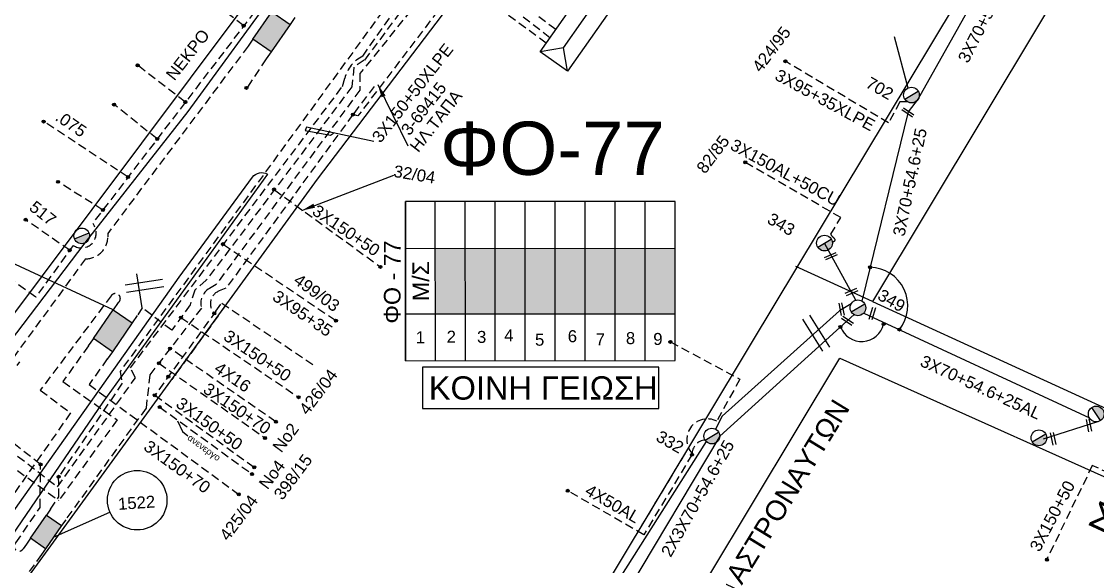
# Model space of a CAD drawing. Header units: millimetres. Extents: x 2999 to 5218, y 1863 to 2903.
# Drawn here: x 4488.2 to 4649.8, y 2544.1 to 2626 of the extents above; entities that cross this region are included whole.
import ezdxf
from ezdxf.enums import TextEntityAlignment as Align

# ---------------------------------------------------------------- set-up
doc = ezdxf.new("R2010")
doc.units = ezdxf.units.MM
doc.header["$LTSCALE"] = 0.5
doc.linetypes.add('DASHED', pattern=[19.05, 12.7, -6.35])
for name, color, linetype in [('Link Box 4 Διευθύνσεων', 7, 'Continuous'), ('Άγνωστα', 7, 'Continuous'), ('Ασφαλειοκιβώτια Χ.Τ 9 αναχωρήσεων', 7, 'Continuous'), ('Γυμνά εναέρια ΧΤ (3Φ)   4x50AL', 7, 'Continuous'), ('Επιγραφές - Σχήματα', 7, 'Continuous'), ('Καλώδια ΧΤ   3x150+50AL', 7, 'DASHED'), ('Καλώδια ΧΤ   3x150+70AL', 7, 'DASHED'), ('Καλώδια ΧΤ   3x150AL+50CU', 7, 'DASHED'), ('Καλώδια ΧΤ   3x150AL+50XLPE', 7, 'DASHED'), ('Καλώδια ΧΤ   3x95+35 CU', 7, 'DASHED'), ('Μηχανική τομή', 7, 'Continuous'), ('Στύλος ΦΜ', 7, 'Continuous'), ('Στύλος ΦΜ @ 1', 7, 'Continuous'), ('Συνδέσεις', 7, 'Continuous'), ('Συνεστραμμένα ΧΤ   3x70+54.6+25 AL', 7, 'SYN_LINE'), ('Τομή', 7, 'Continuous'), ('Υποσταθμός πόλεως', 7, 'Continuous'), ('Υπόβαθρο ΔΕΗ', 7, 'Continuous'), ('Υπόγεια καλώδια Παροχών ΧΤ   .075', 7, 'DASHED'), ('Υπόγεια καλώδια Παροχών ΧΤ   4x16AL', 7, 'DASHED'), ('Υπόγεια καλώδια Παροχών ΧΤ   4x6', 7, 'DASHED')]:
    doc.layers.add(name, color=color, linetype=linetype)
doc.styles.add('arial', font='ARIAL.TTF')
doc.styles.get("Standard").update_dxf_attribs({"font": 'ARIAL.TTF'})
doc.linetypes.add('SYN_LINE', pattern='A,0.5,-0.0001,["/\\/\\/\\/",Standard,S=0.1,R=0,X=0,Y=-0.05],-0.25', length=0.7501)
doc.dimstyles.new('ISO-25', dxfattribs={"dimtxt": 2.5, "dimasz": 2.5, "dimexe": 1.25, "dimexo": 0.625, "dimtad": 1, "dimtxsty": 'Standard', "dimcen": 2.5, "dimadec": 0, "dimazin": 0, "dimtfac": 1, "dimtmove": 0, "dimatfit": 3, "dimfxl": 1, "dimarcsym": 0})

# ---------------------------------------------------------------- blocks, each defined once
blk = doc.blocks.new('ΑΣΦΑΛΕΙΟΚΙΒΩΤΙΟ ΥΠΟΣΤΑΘΜΟΥ 9 ΑΝΑΧΩΡΗΣΕΩΝ')
at = {"layer": 'Ασφαλειοκιβώτια Χ.Τ 9 αναχωρήσεων', "ltscale": 40}
for p, q in [((-23.8, 40.36), (24.02, 40.36)), ((-9.72, 40.36), (-9.72, -40.64)), ((9.94, 40.36), (9.94, -40.64)), ((-23.8, 31.36), (24.02, 31.36)), ((-23.8, 22.36), (24.02, 22.36)), ((-23.8, 13.36), (24.02, 13.36)), ((-23.8, 4.36), (24.02, 4.36)), ((-23.8, -4.64), (24.02, -4.64)), ((-23.8, -13.64), (24.02, -13.64)), ((-23.8, -22.64), (24.02, -22.64)), ((-23.8, -31.64), (24.02, -31.64))]:
    blk.add_line(p, q, dxfattribs=at)
at = {"layer": 'Ασφαλειοκιβώτια Χ.Τ 9 αναχωρήσεων'}
blk.add_lwpolyline([(-23.8, -40.64), (24.02, -40.64), (24.02, 40.36), (-23.8, 40.36)], close=True, dxfattribs=at)
for s, p in [('1', (-18.54, 37.25)), ('2', (-18.39, 27.98)), ('3', (-18.45, 18.85)), ('4', (-17.96, 10.67)), ('5', (-19.3, 1.44)), ('6', (-18.25, -8.4)), ('7', (-19.23, -16.79)), ('8', (-18.84, -25.86)), ('9', (-19.09, -34.08))]:
    blk.add_text(s, height=3.6, rotation=270, dxfattribs=at).set_placement(p)
at = {"layer": 'Ασφαλειοκιβώτια Χ.Τ 9 αναχωρήσεων', "ltscale": 40}
for tag, height, p in [('ΟΝΟΜΑ', 5, (-0.16, 44.31)), ('ΚΕΙΜΕΝΟ 1', 2, (17.06, 35.59)), ('ΚΕΙΜΕΝΟ 2', 2, (17.06, 26.88)), ('ΚΕΙΜΕΝΟ 3', 2, (17.06, 17.69)), ('ΚΕΙΜΕΝΟ 4', 2, (17.06, 8.71)), ('ΚΕΙΜΕΝΟ 5', 2, (17.06, -0.13)), ('ΚΕΙΜΕΝΟ 6', 2, (17.06, -9.05)), ('ΚΕΙΜΕΝΟ 7', 2, (17.06, -18.13)), ('ΚΕΙΜΕΝΟ 8', 2, (17.06, -26.85)), ('ΚΕΙΜΕΝΟ 9', 2, (17.06, -35.99)), ('ΣΧ', 2, (-0.1, -42.64))]:
    blk.add_attdef(tag, text='', height=height, dxfattribs=at).set_placement(p, align=Align.MIDDLE_CENTER)
blk = doc.blocks.new('ΜΗΧΑΝΙΚΗ ΤΟΜΗ')
at = {"layer": 'Μηχανική τομή', "ltscale": 40}
for p, q in [((-1.89, 0.78), (1.89, 0.78)), ((1.89, 0), (-1.89, 0))]:
    blk.add_line(p, q, dxfattribs=at)
blk = doc.blocks.new('ΥΠΑΡΧΩΝ ΤΣΙΜΕΝΤΕΝΙΟΣ ΣΤΥΛΟΣ')
at = {"layer": 'Στύλος ΦΜ'}
blk.add_hatch(color=7, dxfattribs=at).paths.add_polyline_path([(-1.29, -2.28, 0.574793), (2.62, 0, 0.268822), (1.3, 2.27)])
at = {"layer": 'Στύλος ΦΜ', "color": 7}
blk.add_line((-1.29, -2.28), (1.3, 2.27), dxfattribs=at)
blk.add_circle((0, 0), 2.62, dxfattribs=at)
at = {"layer": 'Στύλος ΦΜ', "flags": 4}
for tag, p in [('ΑΡΙΘΜΟΣ', (-4.68, 8.05)), ('ΤΥΠΟΣ', (-4.91, 3.03))]:
    blk.add_attdef(tag, p, '', height=4, dxfattribs=at)
blk = doc.blocks.new('LINK BOX 4 ΑΝΑΧΩΡΗΣΕΩΝ')
at = {"layer": 'Link Box 4 Διευθύνσεων', "ltscale": 40}
blk.add_hatch(color=256, dxfattribs=at).paths.add_polyline_path([(-3.54, 0), (-3.54, -4.67), (3.54, -4.67), (3.54, 0)])
for p, q in [((-3.54, 0), (-5.33, 0)), ((5.33, 0), (3.54, 0)), ((-3.54, -4.67), (-5.33, -4.67)), ((5.33, -4.67), (3.54, -4.67))]:
    blk.add_line(p, q, dxfattribs=at)
blk.add_lwpolyline([(-3.54, -4.67), (-3.54, 0), (3.54, 0), (3.54, -4.67)], close=True, dxfattribs=at)
blk = doc.blocks.new('ΤΟΜΗ')
at = {"layer": 'Τομή', "ltscale": 40}
for p, q in [((-5.68, 0), (5.68, 0)), ((5.68, -2.33), (-5.68, -2.33))]:
    blk.add_line(p, q, dxfattribs=at)
blk = doc.blocks.new('ΥΠΟΣΤΑΘΜΟΣ ΠΟΛΕΩΣ')
at = {"layer": 'Υποσταθμός πόλεως', "linetype": 'Continuous', "ltscale": 40}
blk.add_lwpolyline([(-8.57, 2.82), (8.57, 2.82), (8.57, -2.82), (-8.57, -2.82)], close=True, dxfattribs=at)
for points in [[(-5.75, 0), (-8.57, 2.82)], [(5.75, 0), (8.57, 2.82)], [(-8.57, -2.82), (-5.75, 0)], [(-5.75, 0), (5.75, 0)], [(8.57, -2.82), (5.75, 0)]]:
    blk.add_lwpolyline(points, dxfattribs=at)
at = {"layer": 'Υποσταθμός πόλεως', "linetype": 'SYN_LINE', "ltscale": 40, "flags": 1}
for tag, p in [('ΜΕΤΑΣΧΗΜΑΤΙΣΜΟΣ', (10.6, 2.39)), ('ΙΣΧΥΣ', (10.58, -0.41)), ('ΑΡΙΘΜΟΣ', (10.7, -3.13))]:
    blk.add_attdef(tag, p, '', height=1.8, dxfattribs=at)
blk = doc.blocks.new('_ΣΥΝΔΕΣΗ')
at = {"layer": 'Συνδέσεις', "linetype": 'SYN_LINE', "ltscale": 40}
blk.add_hatch(color=256, dxfattribs=at).paths.add_polyline_path([(0.5, -0.01, 1), (-0.5, -0.01, 1)])
at = {"layer": 'Συνδέσεις'}
blk.add_circle((0, -0.01), 0.5, dxfattribs=at)

msp = doc.modelspace()

# ---------------------------------------------------------------- hatches: boundary and pattern name
at = {"layer": 'Ασφαλειοκιβώτια Χ.Τ 9 αναχωρήσεων', "ltscale": 40}
for color, points in [(173, [(4550.34, 2591.91), (4550.34, 2582.09), (4554.84, 2582.09), (4554.84, 2591.92)]), (85, [(4554.84, 2591.92), (4554.84, 2582.09), (4559.34, 2582.09), (4559.34, 2591.92)]), (27, [(4559.34, 2591.92), (4559.34, 2582.09), (4563.84, 2582.09), (4563.84, 2591.92)]), (30, [(4563.84, 2591.92), (4563.84, 2582.09), (4568.34, 2582.09), (4568.34, 2591.92)]), (2, [(4568.34, 2591.92), (4568.34, 2582.09), (4572.84, 2582.1), (4572.84, 2591.92)]), (151, [(4572.84, 2591.92), (4572.84, 2582.1), (4577.34, 2582.1), (4577.34, 2591.92)]), (133, [(4577.34, 2591.92), (4577.34, 2582.1), (4581.84, 2582.1), (4581.84, 2591.93)]), (1, [(4581.84, 2591.93), (4581.84, 2582.1), (4586.34, 2582.1), (4586.34, 2591.93)])]:
    msp.add_hatch(color=color, dxfattribs=at).paths.add_polyline_path(points)

# ---------------------------------------------------------------- linework, layer by layer
at = {"layer": 'Άγνωστα', "color": 1, "linetype": 'DASHED', "ltscale": 0.2}
for points in [[(4568.42, 2624.8), (4550.27, 2638.3), (4502.99, 2573.42), (4503.32, 2571.66), (4493.77, 2557.61)], [(4492.53, 2552.73), (4493.82, 2554.6), (4493.77, 2557.6)]]:
    msp.add_lwpolyline(points, dxfattribs=at)
at = {"layer": 'Άγνωστα', "color": 151, "linetype": 'DASHED', "ltscale": 0.2}
for points in [[(4566.98, 2622.76), (4554.18, 2632.15), (4538.72, 2611.82), (4537.95, 2612.02)], [(4517.4, 2582.51), (4518.26, 2583.7), (4532.25, 2574.27)], [(4517.4, 2582.51), (4508.22, 2569.86)]]:
    msp.add_lwpolyline(points, dxfattribs=at)
at = {"layer": 'Άγνωστα', "color": 6, "linetype": 'DASHED', "ltscale": 0.2}
for points in [[(4526.66, 2632), (4498.9, 2595.7), (4499.16, 2595.2, -0.778932), (4495.97, 2592.37), (4490.32, 2584.58)], [(4502.73, 2583.79, 1.198779), (4501.66, 2584.8), (4491.01, 2570.61), (4495.56, 2567.2), (4479, 2543.56), (4499.28, 2533.61, 0.258901), (4501.09, 2533.84), (4529.5, 2520.15, 0.769472), (4533.89, 2516.92), (4542.92, 2512.58, 0.193357), (4544.97, 2512.7), (4547.09, 2511.68), (4544.12, 2505.53), (4546.74, 2504.27, -0.61294), (4549.19, 2503.37)]]:
    msp.add_lwpolyline(points, format="xyb", dxfattribs=at)
for points in [[(4521.56, 2625.37), (4514.2, 2631.01)], [(4512.8, 2613.9), (4505.63, 2619.41)], [(4508.57, 2608.36), (4502.09, 2613.52)], [(4500.42, 2597.68), (4493.69, 2601.92)], [(4495.43, 2591.63), (4488.82, 2596.21)], [(4490.32, 2584.58), (4482.79, 2589.94)], [(4498.23, 2577.28), (4494.41, 2571.91), (4502.56, 2566.16), (4493.79, 2554.07)], [(4478.33, 2565.28), (4493.79, 2554.07)]]:
    msp.add_lwpolyline(points, dxfattribs=at)
at = {"layer": 'Άγνωστα', "color": 151, "linetype": 'DASHED', "ltscale": 0.2}
msp.add_lwpolyline([(4541.16, 2616.25), (4537.95, 2612.02), (4518.9, 2585.92), (4517.9, 2585.54, 0.528499), (4517.13, 2582.14, 0.728222)], format="xyb", dxfattribs=at)
at = {"layer": 'Άγνωστα', "color": 5, "linetype": 'DASHED', "ltscale": 0.2}
for points in [[(4488.92, 2547.51), (4488.44, 2546.8, -1.219009), (4487.36, 2547.71), (4491, 2553.01), (4491.04, 2559.46), (4481.69, 2566.83), (4487.95, 2574.87)], [(4491.21, 2545.93), (4487.33, 2540.58), (4499.72, 2534.5), (4495.33, 2525.56), (4519.85, 2514.2, -1.223562), (4523.39, 2514.78)]]:
    msp.add_lwpolyline(points, format="xyb", dxfattribs=at)
at = {"layer": 'Άγνωστα', "color": 30, "linetype": 'DASHED', "ltscale": 0.2}
msp.add_lwpolyline([(4660.48, 2553.87, -1.261414), (4658.63, 2555.06), (4648.99, 2559.28), (4642.14, 2545.15)], format="xyb", dxfattribs=at)
at = {"layer": 'Γυμνά εναέρια ΧΤ (3Φ)   4x50AL', "color": 30, "linetype": 'DASHED', "ltscale": 0.2}
for points in [[(4585.63, 2577.87), (4596.06, 2572.26), (4592.6, 2565.97)], [(4588.88, 2560.92), (4581.66, 2548.91), (4570.23, 2555.51)]]:
    msp.add_lwpolyline(points, dxfattribs=at)
msp.add_lwpolyline([(4592.6, 2565.97, 0.869265), (4589.1, 2560.92)], format="xyb", dxfattribs=at)
msp.add_arc((4591.02, 2560.99), 2.14, 94.5432, 181.8732, dxfattribs=at)
at = {"layer": 'Επιγραφές - Σχήματα', "color": 7, "linetype": 'DASHED', "ltscale": 0.2}
msp.add_line((4524.95, 2620.4), (4522.04, 2615.99), dxfattribs=at)
at = {"layer": 'Επιγραφές - Σχήματα', "ltscale": 0.2}
for p, q in [((4501.97, 2582.69), (4469.3, 2597.84)), ((4506.31, 2582.99), (4505.52, 2588.1)), ((4493.01, 2548.54), (4501.48, 2552.28))]:
    msp.add_line(p, q, dxfattribs=at)
msp.add_lwpolyline([(4541.09, 2607.97), (4531, 2610.11), (4530.81, 2609.65), (4534.59, 2608.93), (4535.05, 2609.23)], dxfattribs=at)
at = {"layer": 'Επιγραφές - Σχήματα', "color": 190}
msp.add_lwpolyline([(4548.41, 2567.88), (4583.92, 2567.88), (4583.92, 2574.05), (4548.41, 2574.05)], close=True, dxfattribs=at)
at = {"layer": 'Επιγραφές - Σχήματα'}
msp.add_circle((4505.57, 2554.09), 4.47, dxfattribs=at)
at = {"layer": 'Επιγραφές - Σχήματα', "ltscale": 0.2}
for centre, radius, start, end in [((4615.51, 2583.31), 5.77, 321.5658, 88.7764), ((4614.35, 2581.33), 3.4, 200.8543, 346.7149)]:
    msp.add_arc(centre, radius, start, end, dxfattribs=at)
at = {"layer": 'Καλώδια ΧΤ   3x150+50AL', "color": 133, "linetype": 'DASHED', "ltscale": 0.2}
for points in [[(4526.17, 2600.72), (4542.1, 2589.14)], [(4512.13, 2581.53), (4529.8, 2569.57)]]:
    msp.add_lwpolyline(points, dxfattribs=at)
at = {"layer": 'Καλώδια ΧΤ   3x150+70AL', "color": 6, "linetype": 'DASHED', "ltscale": 0.2}
msp.add_lwpolyline([(4501.08, 2575.31), (4498.33, 2571.45), (4520.82, 2554.97)], dxfattribs=at)
at = {"layer": 'Καλώδια ΧΤ   3x150+70AL', "color": 2, "linetype": 'DASHED', "ltscale": 0.2}
msp.add_lwpolyline([(4508.82, 2574.68), (4524.78, 2563.43)], dxfattribs=at)
at = {"layer": 'Καλώδια ΧΤ   3x150AL+50CU', "color": 30, "ltscale": 0.2}
msp.add_lwpolyline([(4609.94, 2592.93), (4610.18, 2592.97, 0.628218), (4610.29, 2593.38, -0.073095), (4609.71, 2594.04), (4611.21, 2596.54), (4596.88, 2604.85)], format="xyb", dxfattribs=at)
at = {"layer": 'Καλώδια ΧΤ   3x150AL+50XLPE', "color": 173, "linetype": 'DASHED', "ltscale": 0.2}
msp.add_lwpolyline([(4522.23, 2622.29), (4501.15, 2594.17), (4501.15, 2593.67, -0.417031), (4497.8, 2590.35), (4486.85, 2575.37), (4480.06, 2566.51), (4493.6, 2556.1), (4505.3, 2572.47), (4504.55, 2573.97), (4536.41, 2616.25), (4536.73, 2617.48, -0.217315), (4539.43, 2620.78), (4551.23, 2637.58), (4553.13, 2638.23), (4563.03, 2652.23), (4555.75, 2657.38), (4566.37, 2671.22, -1.112607), (4567.62, 2670.03)], format="xyb", dxfattribs=at)
at = {"layer": 'Καλώδια ΧΤ   3x150AL+50XLPE', "color": 133, "linetype": 'DASHED', "ltscale": 0.2}
msp.add_lwpolyline([(4557.32, 2661.6), (4566.67, 2654.55), (4565.34, 2652.79), (4553.99, 2636.49), (4551.86, 2636.49), (4539.67, 2620.17), (4538.1, 2619.14), (4537.81, 2616.19), (4515.94, 2587.12), (4514.21, 2585.65), (4513.51, 2583.44), (4510.75, 2579.61), (4506.31, 2582.99), (4505.58, 2581.82)], dxfattribs=at)
at = {"layer": 'Καλώδια ΧΤ   3x150AL+50XLPE', "color": 2, "linetype": 'DASHED', "ltscale": 0.2}
msp.add_lwpolyline([(4567.55, 2623.56), (4552.67, 2635.06), (4539.02, 2618.2), (4539.02, 2615.69), (4517.42, 2586.49), (4516.4, 2585.89, 0.339323), (4515.21, 2582.96), (4507.48, 2572.93), (4506.89, 2567.92), (4494.82, 2551.15)], format="xyb", dxfattribs=at)
at = {"layer": 'Καλώδια ΧΤ   3x95+35 CU', "color": 30, "linetype": 'DASHED', "ltscale": 0.2}
msp.add_lwpolyline([(4621.25, 2613.93), (4620.1, 2613.92), (4618.4, 2610.76), (4602.9, 2620.03)], dxfattribs=at)
at = {"layer": 'Καλώδια ΧΤ   3x95+35 CU', "color": 173, "ltscale": 0.2}
msp.add_lwpolyline([(4518.52, 2592.51), (4535.48, 2581.02)], dxfattribs=at)
at = {"layer": 'Συνεστραμμένα ΧΤ   3x70+54.6+25 AL', "color": 151, "ltscale": 20}
msp.add_line((4593.42, 2566.72), (4592.4, 2564.77), dxfattribs=at)
at = {"layer": 'Συνεστραμμένα ΧΤ   3x70+54.6+25 AL', "color": 30, "ltscale": 20}
for points in [[(4647.26, 2657.88), (4622.86, 2614.37), (4621.35, 2612.43), (4614.39, 2584.01)], [(4614.68, 2582.21), (4648.56, 2566.46)], [(4613.22, 2581.97), (4593.04, 2563.71), (4579.21, 2540.46), (4577.49, 2539.23), (4555, 2500.82), (4554.3, 2500.42)]]:
    msp.add_lwpolyline(points, dxfattribs=at)
at = {"layer": 'Συνεστραμμένα ΧΤ   3x70+54.6+25 AL', "color": 6, "linetype": 'Continuous', "ltscale": 20}
msp.add_lwpolyline([(4478.15, 2566.98), (4497.74, 2592.74), (4513.22, 2612.48), (4527.18, 2631.64)], dxfattribs=at)
at = {"layer": 'Συνεστραμμένα ΧΤ   3x70+54.6+25 AL', "color": 30, "ltscale": 10}
for points in [[(4621.32, 2616.01), (4619.28, 2623.7)], [(4613.49, 2584.13), (4608.79, 2592.7)], [(4649.76, 2565.88), (4641.6, 2563.25)]]:
    msp.add_lwpolyline(points, dxfattribs=at)
at = {"layer": 'Συνεστραμμένα ΧΤ   3x70+54.6+25 AL', "color": 151, "ltscale": 20}
for points in [[(4612.78, 2583.58), (4611.01, 2582.52), (4593.42, 2566.72)], [(4591.01, 2562.91), (4576.98, 2540.77), (4553.83, 2500.58)]]:
    msp.add_lwpolyline(points, dxfattribs=at)
at = {"layer": 'Υπόβαθρο ΔΕΗ'}
for points in [[(4528.43, 2637.49), (4446.66, 2528.22), (4387.79, 2448.52, -0.360241), (4367.54, 2443.5), (4362.52, 2445.7), (4300.98, 2487.37), (4179.79, 2569.34), (4071.51, 2643.53, 0.09764), (4036.29, 2658.68, 0.061427), (4005.54, 2661.41), (3958.42, 2658.24), (3888.71, 2653.54), (3882.1, 2653.09), (3874.64, 2653.82), (3855.85, 2656.75), (3771.67, 2680.22), (3657.12, 2714), (3422.56, 2781.29), (3250.72, 2832.76), (3227.77, 2842.56, -0.172979), (3197.81, 2870.27), (3190.77, 2883.51)], [(4483.16, 2531.25), (4470.07, 2498.34, -0.524469), (4469.49, 2498.21, -0.162691), (4468.47, 2500.02), (4469.33, 2514.01), (4473.38, 2532.27, -0.122751), (4475.11, 2535.73), (4511.89, 2587.57), (4522.89, 2602.61, -0.387665), (4525.11, 2603.07), (4500.4, 2568.81), (4477.31, 2535.05), (4483.09, 2531.07)]]:
    msp.add_lwpolyline(points, format="xyb", dxfattribs=at)
for points in [[(4645.43, 2656.96), (4597.79, 2577.7), (4556.16, 2508.41), (4488.21, 2541.16), (4532.62, 2602.31), (4560.34, 2638.77), (4580.14, 2666.7), (4592.97, 2683.64), (4645.43, 2656.96)], [(4682.21, 2553.6), (4701.71, 2639.73), (4657.66, 2653.35), (4615.98, 2583.95), (4682.21, 2553.6)], [(4615.98, 2583.95), (4604.45, 2589.22)], [(4591.42, 2542.69), (4611.09, 2575.41), (4663.8, 2551.79), (4673.24, 2547.11), (4721.57, 2525.43), (4721.76, 2520.13), (4699.51, 2491.14), (4683.5, 2498.67), (4656.85, 2512.12), (4614.09, 2531.97), (4591.42, 2542.69)], [(4512.37, 2564.41), (4513.15, 2563.77)]]:
    msp.add_lwpolyline(points, dxfattribs=at)
at = {"layer": 'Υπόγεια καλώδια Παροχών ΧΤ   .075', "color": 6, "ltscale": 0.2}
msp.add_lwpolyline([(4504.2, 2602.64), (4491.52, 2610.97)], dxfattribs=at)
at = {"layer": 'Υπόγεια καλώδια Παροχών ΧΤ   4x16AL', "color": 2, "linetype": 'DASHED', "ltscale": 0.2}
msp.add_lwpolyline([(4526.39, 2565.87), (4510.51, 2576.87)], dxfattribs=at)
at = {"layer": 'Υπόγεια καλώδια Παροχών ΧΤ   4x6', "color": 7, "linetype": 'DASHED', "ltscale": 0.2}
for points in [[(4518.84, 2583.34), (4510.78, 2572.24)], [(4508.22, 2569.86), (4523.11, 2559.04)], [(4508.96, 2568.08), (4522.83, 2558.01)], [(4587.85, 2561.15), (4580.75, 2549.35)]]:
    msp.add_lwpolyline(points, dxfattribs=at)

# ---------------------------------------------------------------- block references
at = {"layer": 'Link Box 4 Διευθύνσεων'}
for p, xscale, yscale, zscale, rotation in [((4524.38, 2625.39), 0.7090281181322647, 0.7090281181322647, 0.7090281181322647, 55.33326224585099), ((4500.48, 2580.53), 0.7427858891693608, 0.7427858891693608, 0.7427858891693608, 55.33326224584845), ((4490.73, 2550.12), 0.5958695130694988, 0.5958695130694988, 0.5958695130694988, 55.33326224585208)]:
    msp.add_blockref('LINK BOX 4 ΑΝΑΧΩΡΗΣΕΩΝ', p, dxfattribs=dict(at, xscale=xscale, yscale=yscale, zscale=zscale, rotation=rotation))
at = {"layer": 'Ασφαλειοκιβώτια Χ.Τ 9 αναχωρήσεων', "xscale": 0.4999999999999999, "yscale": 0.4999999999999999, "zscale": 0.4999999999999999, "rotation": 90.0218489345287}
msp.add_blockref('ΑΣΦΑΛΕΙΟΚΙΒΩΤΙΟ ΥΠΟΣΤΑΘΜΟΥ 9 ΑΝΑΧΩΡΗΣΕΩΝ', (4566.02, 2586.95), dxfattribs=at).add_auto_attribs({'ΟΝΟΜΑ': 'ΦΟ - 77'})
at = {"layer": 'Μηχανική τομή'}
for p, xscale, yscale, zscale, rotation in [((4621.19, 2612.18), 0.5, 0.5, 0.5, 325.7568529151823), ((4609.82, 2590.59), 0.4999999999999995, 0.4999999999999995, 0.4999999999999995, 23.38034597923506), ((4612.92, 2585.19), 0.4999999999999995, 0.4999999999999995, 0.4999999999999995, 23.38034597923506), ((4611.15, 2582.75), 0.4999999999999995, 0.4999999999999995, 0.4999999999999995, 281.7851879987532), ((4616.15, 2582.09), 0.4999999999999995, 0.4999999999999995, 0.4999999999999995, 73.02169097090884), ((4612.11, 2580.87), 0.4999999999999995, 0.4999999999999995, 0.4999999999999995, 325.7568529151825), ((4648.3, 2565.31), 0.4999999999999995, 0.4999999999999995, 0.4999999999999995, 281.7851879987532), ((4642.93, 2563.28), 0.4999999999999995, 0.4999999999999995, 0.4999999999999995, 281.7851879987532)]:
    msp.add_blockref('ΜΗΧΑΝΙΚΗ ΤΟΜΗ', p, dxfattribs=dict(at, xscale=xscale, yscale=yscale, zscale=zscale, rotation=rotation))
at = {"layer": 'Στύλος ΦΜ @ 1', "ltscale": 40}
ref = msp.add_blockref('ΥΠΑΡΧΩΝ ΤΣΙΜΕΝΤΕΝΙΟΣ ΣΤΥΛΟΣ', (4621.84, 2614.95), dxfattribs=dict(at, xscale=0.449999999999818, yscale=0.449999999999818, zscale=0.449999999999818, rotation=330.0621846464709))
ref.add_attrib('ΤΥΠΟΣ', '702', (4614.81, 2616.23), dxfattribs={"layer": 'Στύλος ΦΜ', "height": 1.8, "rotation": 330.0622, "flags": 4})
ref = msp.add_blockref('ΥΠΑΡΧΩΝ ΤΣΙΜΕΝΤΕΝΙΟΣ ΣΤΥΛΟΣ', (4497.24, 2593.8), dxfattribs=dict(at, xscale=0.449999999999818, yscale=0.449999999999818, zscale=0.449999999999818, rotation=321.29519655953))
ref.add_attrib('ΤΥΠΟΣ', '517', (4489.2, 2597.81), dxfattribs={"layer": 'Στύλος ΦΜ', "height": 1.8, "rotation": 321.2952, "flags": 4})
ref = msp.add_blockref('ΥΠΑΡΧΩΝ ΤΣΙΜΕΝΤΕΝΙΟΣ ΣΤΥΛΟΣ', (4608.78, 2592.71), dxfattribs=dict(at, xscale=0.449999999999818, yscale=0.449999999999818, zscale=0.449999999999818, rotation=330.0621846464709))
ref.add_attrib('ΤΥΠΟΣ', '343', (4600.02, 2595.81), dxfattribs={"layer": 'Στύλος ΦΜ', "height": 1.8, "rotation": 330.0622, "flags": 4})
ref = msp.add_blockref('ΥΠΑΡΧΩΝ ΤΣΙΜΕΝΤΕΝΙΟΣ ΣΤΥΛΟΣ', (4613.8, 2582.99), dxfattribs=dict(at, xscale=0.449999999999818, yscale=0.449999999999818, zscale=0.449999999999818, rotation=330.0621846464709))
ref.add_attrib('ΤΥΠΟΣ', '349', (4616.59, 2584.36), dxfattribs={"layer": 'Στύλος ΦΜ', "height": 1.8, "rotation": 330.0622, "flags": 4})
ref = msp.add_blockref('ΥΠΑΡΧΩΝ ΤΣΙΜΕΝΤΕΝΙΟΣ ΣΤΥΛΟΣ', (4649.58, 2567.04), dxfattribs=dict(at, xscale=0.449999999999818, yscale=0.449999999999818, zscale=0.449999999999818, rotation=62.46193859430683))
ref.add_attrib('ΤΥΠΟΣ', '348', (4653.05, 2568.52), dxfattribs={"layer": 'Στύλος ΦΜ', "height": 1.8, "rotation": 62.4619, "flags": 4})
ref = msp.add_blockref('ΥΠΑΡΧΩΝ ΤΣΙΜΕΝΤΕΝΙΟΣ ΣΤΥΛΟΣ', (4591.86, 2563.72), dxfattribs=dict(at, xscale=0.449999999999818, yscale=0.449999999999818, zscale=0.449999999999818, rotation=330.0621846464709))
ref.add_attrib('ΤΥΠΟΣ', '332', (4583.32, 2563.12), dxfattribs={"layer": 'Στύλος ΦΜ', "height": 1.8, "rotation": 330.0622, "flags": 4})
at = {"layer": 'Στύλος ΦΜ @ 1', "ltscale": 40, "xscale": 0.449999999999818, "yscale": 0.449999999999818, "zscale": 0.449999999999818, "rotation": 330.0621846464709}
msp.add_blockref('ΥΠΑΡΧΩΝ ΤΣΙΜΕΝΤΕΝΙΟΣ ΣΤΥΛΟΣ', (4640.98, 2563.46), dxfattribs=at)
at = {"layer": 'Συνδέσεις', "xscale": 0.4500000000002728, "yscale": 0.4500000000002728, "zscale": 0.4500000000002728}
for p in [(4521.56, 2625.38), (4505.63, 2619.42), (4602.9, 2620.04), (4521.98, 2616.04), (4502.09, 2613.53), (4512.8, 2613.91), (4491.52, 2610.97), (4537.95, 2612.02), (4508.57, 2608.36), (4596.88, 2604.85), (4493.69, 2601.92), (4504.2, 2602.64), (4526.12, 2600.77), (4500.42, 2597.69), (4488.82, 2596.22), (4495.43, 2591.64), (4518.46, 2592.56), (4542.1, 2589.14), (4615.63, 2589.08), (4517.14, 2582.15), (4512.13, 2581.53), (4535.42, 2581.07), (4617.66, 2580.55), (4611.17, 2580.12), (4620.03, 2579.73), (4585.63, 2577.88), (4510.51, 2576.87), (4508.82, 2574.68), (4510.24, 2572.65), (4508.21, 2569.85), (4529.8, 2569.57), (4508.96, 2568.08), (4526.39, 2565.87), (4524.78, 2563.43), (4588.88, 2560.92), (4491.05, 2559.47), (4493.77, 2557.61), (4522.83, 2558.01), (4523.14, 2559.04), (4520.82, 2554.98), (4570.23, 2555.51), (4642.17, 2545.16)]:
    msp.add_blockref('_ΣΥΝΔΕΣΗ', p, dxfattribs=at)
at = {"layer": 'Τομή', "xscale": 0.4999999999999998, "yscale": 0.4999999999999998, "zscale": 0.4999999999999998}
for p, rotation in [((4506.58, 2586.86), 8.693550477117245), ((4608.03, 2579.49), 302.0168169803903)]:
    msp.add_blockref('ΤΟΜΗ', p, dxfattribs=dict(at, rotation=rotation))
at = {"layer": 'Υποσταθμός πόλεως', "xscale": 0.894860858878017, "yscale": 0.894860858878017, "zscale": 0.894860858878017, "rotation": 54.93074033007117}
msp.add_blockref('ΥΠΟΣΤΑΘΜΟΣ ΠΟΛΕΩΣ', (4572.54, 2626.28), dxfattribs=at)

# ---------------------------------------------------------------- texts
at = {"layer": 'Άγνωστα', "ltscale": 40, "char_height": 1.8, "width": 17.1868, "attachment_point": 1, "style": 'arial'}
for s, insert, rotation in [('2X3X70+54.6+25', (4584.12, 2546.29), 60.536), ('3X150+50', (4639.49, 2547.04), 62.1171)]:
    msp.add_mtext(s, dxfattribs=dict(at, insert=insert, rotation=rotation))
at = {"layer": 'Γυμνά εναέρια ΧΤ (3Φ)   4x50AL', "ltscale": 40, "insert": (4573.55, 2556.59), "char_height": 1.8, "width": 17.1868, "attachment_point": 1, "rotation": 330, "style": 'arial'}
msp.add_mtext('4X50AL', dxfattribs=at)
at = {"layer": 'Επιγραφές - Σχήματα', "ltscale": 40, "char_height": 1.8, "width": 17.1868, "attachment_point": 1, "style": 'arial'}
for s, insert, rotation in [('ΝΕΚΡΟ', (4509.73, 2618.1), 51.9706), ('424/95', (4597.77, 2619.31), 53.0143), ('3-69415', (4545.03, 2609.84), 51.9706), ('ΗΛ.ΤΑΠΑ', (4546.36, 2607.31), 51.9706), ('82/85', (4589.41, 2604.08), 53.0143), ('32/04', (4544.26, 2604.45), 350.4936), ('499/03', (4529.95, 2588.24), 324.1892), ('\\pt1.8;426/04', (4529.73, 2567.83), 53.1982), ('\\pt1.8;Νο2', (4525.76, 2562.18), 53.1982), ('398/15', (4525.93, 2555.05), 53.1982), ('\\pt1.8;Νο4', (4523.7, 2556.64), 53.1982), ('1522', (4502.62, 2554.42), 3.9372), ('425/04', (4517.78, 2548.92), 53.1982)]:
    msp.add_mtext(s, dxfattribs=dict(at, insert=insert, rotation=rotation))
at = {"layer": 'Επιγραφές - Σχήματα', "ltscale": 40, "insert": (4551.04, 2610.96), "char_height": 8, "width": 17.8089, "attachment_point": 1, "style": 'arial'}
msp.add_mtext('ΦO-77', dxfattribs=at)
at = {"layer": 'Επιγραφές - Σχήματα', "attachment_point": 1}
for s, insert, char_height, width, rotation in [('Μ/Σ', (4546.91, 2583.99), 2.5, 2.3343, 90.0218), ('ΑΣΤΡΟΝΑΥΤΩΝ', (4593.8, 2542.81), 3, 63.5526, 58.5662), ('ανενεργο', (4513.6, 2564.08), 1, 50, 324.0115), ('ΣΑΡΩΝΙΚΟΥ', (4649.84, 2554.11), 4, 15.1545, 335.1581)]:
    msp.add_mtext(s, dxfattribs=dict(at, insert=insert, char_height=char_height, width=width, rotation=rotation))
at = {"layer": 'Επιγραφές - Σχήματα', "color": 190, "insert": (4549.36, 2572.7), "char_height": 3.5, "width": 35.1311, "attachment_point": 1}
msp.add_mtext('KOINH ΓΕΙΩΣΗ', dxfattribs=at)
at = {"layer": 'Καλώδια ΧΤ   3x150+50AL', "ltscale": 40, "char_height": 1.8, "width": 17.1868, "attachment_point": 1, "style": 'arial'}
for insert, rotation in [((4532.7, 2598.62), 325.6798), ((4519.38, 2579.8), 325.6798), ((4512.28, 2569.7), 324)]:
    msp.add_mtext('3X150+50', dxfattribs=dict(at, insert=insert, rotation=rotation))
at = {"layer": 'Καλώδια ΧΤ   3x150+70AL', "ltscale": 40, "char_height": 1.8, "width": 17.1868, "attachment_point": 1, "style": 'arial'}
for insert, rotation in [((4516.32, 2571.87), 325.6798), ((4507.44, 2563.24), 324)]:
    msp.add_mtext('3X150+70', dxfattribs=dict(at, insert=insert, rotation=rotation))
at = {"layer": 'Καλώδια ΧΤ   3x150AL+50CU', "ltscale": 0.2, "insert": (4595.33, 2608.46), "char_height": 1.8, "width": 17.1868, "attachment_point": 1, "rotation": 331.4789, "style": 'arial'}
msp.add_mtext('3X150AL+50CU', dxfattribs=at)
at = {"layer": 'Καλώδια ΧΤ   3x150AL+50XLPE', "ltscale": 40, "insert": (4540.67, 2608.74), "char_height": 1.8, "width": 17.1868, "attachment_point": 1, "rotation": 51.9706, "style": 'arial'}
msp.add_mtext('3X150+50XLPE', dxfattribs=at)
at = {"layer": 'Καλώδια ΧΤ   3x95+35 CU', "ltscale": 40, "char_height": 1.8, "width": 17.1868, "attachment_point": 1, "style": 'arial'}
for s, insert, rotation in [('3X95+35XLPE', (4602.02, 2618.95), 331.4789), ('3X95+35', (4526.73, 2585.76), 325.6798)]:
    msp.add_mtext(s, dxfattribs=dict(at, insert=insert, rotation=rotation))
at = {"layer": 'Συνεστραμμένα ΧΤ   3x70+54.6+25 AL', "ltscale": 40, "char_height": 1.8, "width": 17.1868, "attachment_point": 1, "style": 'arial'}
for insert, rotation in [((4628.72, 2620.43), 62.9242), ((4619.01, 2593.98), 78.0806)]:
    msp.add_mtext('3X70+54.6+25', dxfattribs=dict(at, insert=insert, rotation=rotation))
at = {"layer": 'Συνεστραμμένα ΧΤ   3x70+54.6+25 AL', "ltscale": 20, "insert": (4623.74, 2575.97), "char_height": 1.8, "width": 17.1868, "attachment_point": 1, "rotation": 335.3005, "style": 'arial'}
msp.add_mtext('3X70+54.6+25AL', dxfattribs=at)
at = {"layer": 'Υπόγεια καλώδια Παροχών ΧΤ   .075', "ltscale": 0.2, "insert": (4494.13, 2612.76), "char_height": 1.8, "width": 17.1868, "attachment_point": 1, "rotation": 325.6798, "style": 'arial'}
msp.add_mtext('.075', dxfattribs=at)
at = {"layer": 'Υπόγεια καλώδια Παροχών ΧΤ   4x16AL', "ltscale": 20, "insert": (4517.99, 2574.99), "char_height": 1.8, "width": 17.1868, "attachment_point": 1, "rotation": 325.6798, "style": 'arial'}
msp.add_mtext('4X16', dxfattribs=at)

# ---------------------------------------------------------------- leaders
at = {"layer": 'Επιγραφές - Σχήματα', "ltscale": 40}
for points, override in [([(4541.69, 2616.54), (4546.21, 2607.31)], {"dimasz": 2, "dimtad": 0}), ([(4530.28, 2597.61), (4544.11, 2602.93)], {"dimasz": 2, "dimtad": 0}), ([(4511.61, 2566.01), (4512.37, 2564.41)], {"dimasz": 0.5, "dimtad": 0})]:
    msp.add_leader(points, dimstyle='ISO-25', override=override, dxfattribs=at)

doc.saveas('drawing.dxf')
